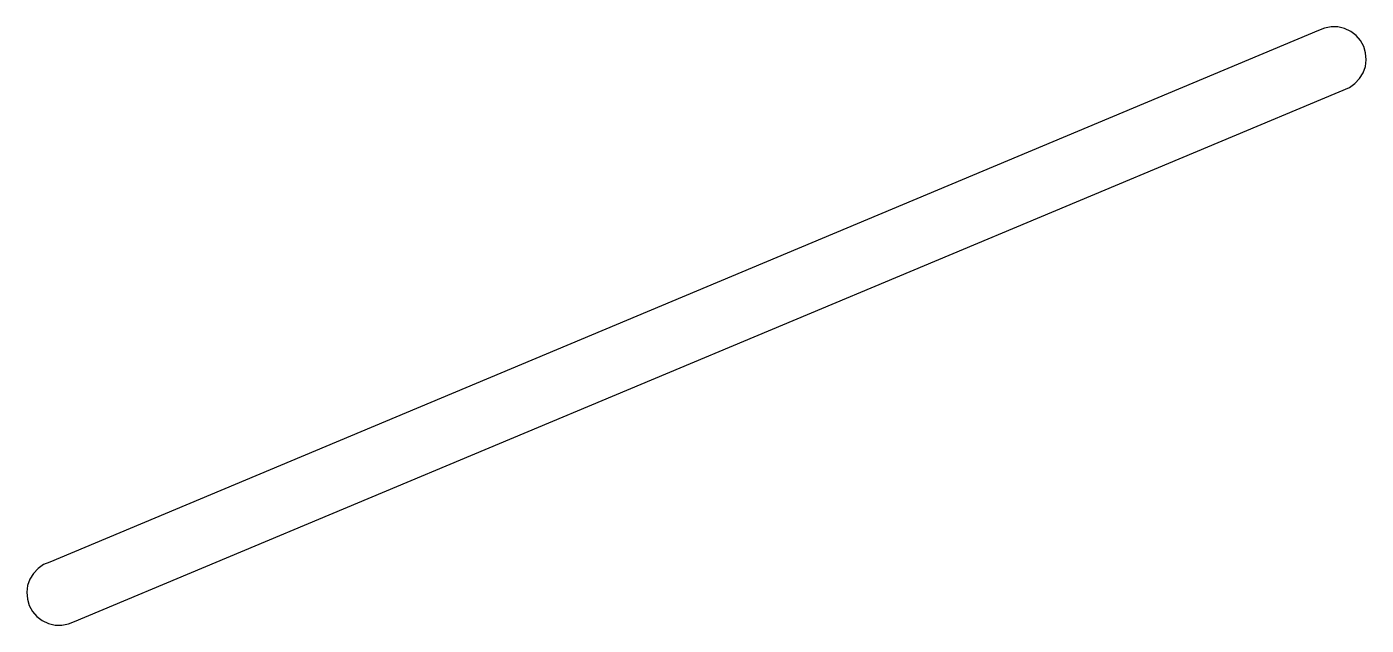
# Model space of a CAD drawing. Header units: metres. Extents: x -202 to 5, y -88 to 5.
import ezdxf

# ---------------------------------------------------------------- set-up
doc = ezdxf.new("R2010")
doc.units = ezdxf.units.M

msp = doc.modelspace()

# ---------------------------------------------------------------- linework, layer by layer
for p, q in [((-2.4034, 4.38448), (-198.646, -77.8257)), ((-1.43929, 4.78836), (-2.4034, 4.38448)), ((-0.412277, 4.98296), (-1.43929, 4.78836)), ((0.632736, 4.95979), (-0.412277, 4.98296)), ((1.6501, 4.71985), (0.632736, 4.95979)), ((2.59535, 4.27364), (1.6501, 4.71985)), ((3.4272, 3.64064), (2.59535, 4.27364)), ((4.10924, 2.84853), (3.4272, 3.64064)), ((4.61168, 1.93193), (4.10924, 2.84853)), ((4.91258, 0.930878), (4.61168, 1.93193)), ((4.99876, -0.110825), (4.91258, 0.930878)), ((4.52151, -2.13443), (4.86649, -1.14772)), ((4.86649, -1.14772), (4.99876, -0.110825)), ((2.4034, -4.38448), (3.26245, -3.78897)), ((3.26245, -3.78897), (3.97894, -3.02786)), ((3.97894, -3.02786), (4.52151, -2.13443)), ((-194.803, -86.9986), (2.4034, -4.38448)), ((-199.61, -78.2296), (-200.469, -78.8251)), ((-198.646, -77.8257), (-199.61, -78.2296)), ((-201.728, -80.4796), (-202.073, -81.4664)), ((-201.186, -79.5862), (-201.728, -80.4796)), ((-200.469, -78.8251), (-201.186, -79.5862)), ((-202.073, -81.4664), (-202.206, -82.5033)), ((-202.206, -82.5033), (-202.119, -83.545)), ((-202.119, -83.545), (-201.819, -84.546)), ((-201.819, -84.546), (-201.316, -85.4626)), ((-201.316, -85.4626), (-200.634, -86.2547)), ((-200.634, -86.2547), (-199.802, -86.8877)), ((-199.802, -86.8877), (-198.857, -87.3339)), ((-195.768, -87.4024), (-194.803, -86.9986)), ((-198.857, -87.3339), (-197.84, -87.5739)), ((-197.84, -87.5739), (-196.795, -87.597)), ((-196.795, -87.597), (-195.768, -87.4024))]:
    msp.add_line(p, q)

doc.saveas('drawing.dxf')
